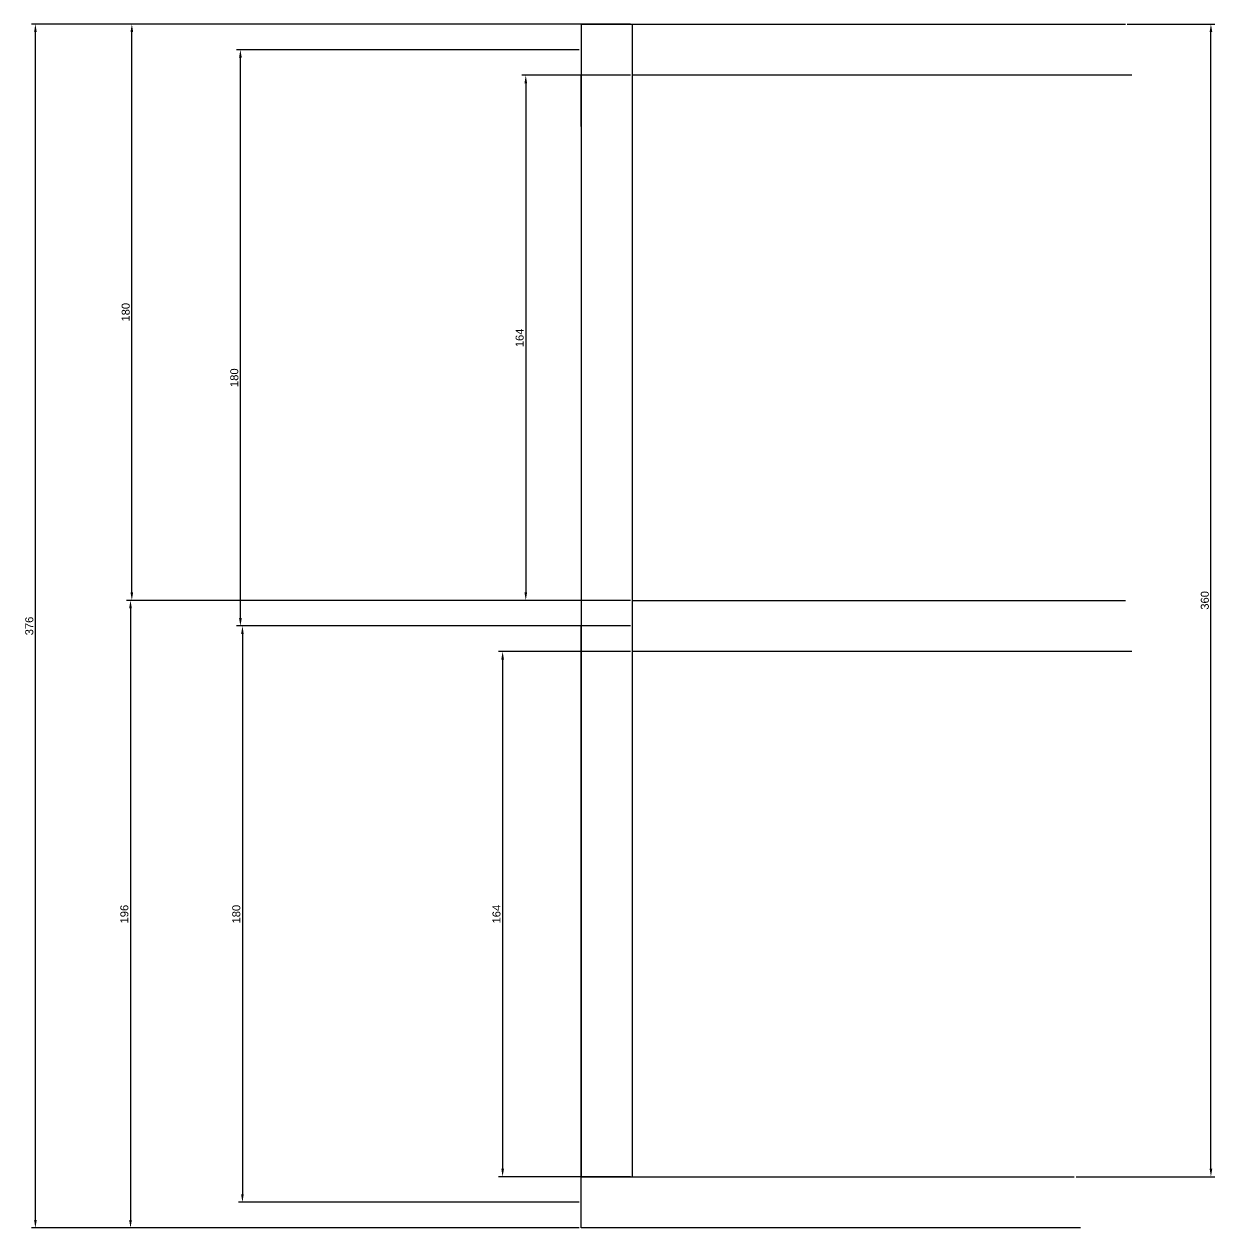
# Model space of a CAD drawing. Header units: millimetres. Extents: x 197 to 5045, y 762 to 4643.
# Drawn here: x 1169.8 to 1541.8, y 761.6 to 1137.6 of the extents above; entities that cross this region are included whole.
import ezdxf

# ---------------------------------------------------------------- set-up
doc = ezdxf.new("R2010")
doc.units = ezdxf.units.MM
doc.styles.get("Standard").update_dxf_attribs({"font": 'arial.ttf'})
doc.dimstyles.new('ISO-25', dxfattribs={"dimtxt": 2.5, "dimasz": 2.5, "dimexe": 1.25, "dimexo": 0.625, "dimtad": 1, "dimtxsty": 'Standard', "dimcen": 2.5, "dimadec": 0, "dimazin": 0, "dimtfac": 1, "dimtmove": 0, "dimatfit": 3, "dimfxl": 1, "dimarcsym": 0})

# ---------------------------------------------------------------- blocks, each defined once
blk = doc.blocks.new('*D17')
at = {"color": 0, "lineweight": -2, "transparency": 16777216}
for p, q in [((1514.47, 1137.65), (1541.84, 1137.65)), ((1540.59, 780.15), (1540.59, 1135.15)), ((1498.47, 777.65), (1541.84, 777.65))]:
    blk.add_line(p, q, dxfattribs=at)
at = {"color": 0, "transparency": 16777216}
for points in [[(1540.18, 1135.15), (1541.01, 1135.15), (1540.59, 1137.65)], [(1540.18, 780.15), (1541.01, 780.15), (1540.59, 777.65)]]:
    blk.add_solid(points, dxfattribs=at)
at = {"layer": 'Defpoints', "color": 0, "transparency": 16777216}
for p in [(1513.85, 1137.65), (1540.59, 1137.65), (1497.85, 777.65)]:
    blk.add_point(p, dxfattribs=at)
at = {"color": 0, "transparency": 16777216, "insert": (1538.69, 957.65), "char_height": 2.5, "attachment_point": 5, "rotation": 90}
blk.add_mtext('360', dxfattribs=at)
blk = doc.blocks.new('*D18')
at = {"color": 0, "lineweight": -2, "transparency": 16777216}
for p, q in [((1359.22, 1121.65), (1325.27, 1121.65)), ((1326.52, 1119.15), (1326.52, 960.15)), ((1359.22, 957.65), (1325.27, 957.65))]:
    blk.add_line(p, q, dxfattribs=at)
at = {"color": 0, "transparency": 16777216}
for points in [[(1326.1, 1119.15), (1326.93, 1119.15), (1326.52, 1121.65)], [(1326.1, 960.15), (1326.93, 960.15), (1326.52, 957.65)]]:
    blk.add_solid(points, dxfattribs=at)
at = {"layer": 'Defpoints', "color": 0, "transparency": 16777216}
for p in [(1359.84, 1121.65), (1326.52, 957.65), (1359.84, 957.65)]:
    blk.add_point(p, dxfattribs=at)
at = {"color": 0, "transparency": 16777216, "insert": (1324.61, 1039.65), "char_height": 2.5, "attachment_point": 5, "rotation": 90}
blk.add_mtext('164', dxfattribs=at)
blk = doc.blocks.new('*D19')
at = {"color": 0, "lineweight": -2, "transparency": 16777216}
for p, q in [((1359.22, 941.65), (1318.03, 941.65)), ((1319.28, 939.15), (1319.28, 780.15)), ((1359.22, 777.65), (1318.03, 777.65))]:
    blk.add_line(p, q, dxfattribs=at)
at = {"color": 0, "transparency": 16777216}
for points in [[(1318.87, 939.15), (1319.7, 939.15), (1319.28, 941.65)], [(1318.87, 780.15), (1319.7, 780.15), (1319.28, 777.65)]]:
    blk.add_solid(points, dxfattribs=at)
at = {"layer": 'Defpoints', "color": 0, "transparency": 16777216}
for p in [(1359.84, 941.65), (1319.28, 777.65), (1359.84, 777.65)]:
    blk.add_point(p, dxfattribs=at)
at = {"color": 0, "transparency": 16777216, "insert": (1317.38, 859.65), "char_height": 2.5, "attachment_point": 5, "rotation": 90}
blk.add_mtext('164', dxfattribs=at)
blk = doc.blocks.new('*D20')
at = {"color": 0, "lineweight": -2, "transparency": 16777216}
for p, q in [((1359.22, 949.65), (1236.73, 949.65)), ((1237.98, 947.15), (1237.98, 772.15)), ((1343.22, 769.65), (1236.73, 769.65))]:
    blk.add_line(p, q, dxfattribs=at)
at = {"color": 0, "transparency": 16777216}
for points in [[(1237.56, 947.15), (1238.39, 947.15), (1237.98, 949.65)], [(1237.56, 772.15), (1238.39, 772.15), (1237.98, 769.65)]]:
    blk.add_solid(points, dxfattribs=at)
at = {"layer": 'Defpoints', "color": 0, "transparency": 16777216}
for p in [(1359.84, 949.65), (1237.98, 769.65), (1343.84, 769.65)]:
    blk.add_point(p, dxfattribs=at)
at = {"color": 0, "transparency": 16777216, "insert": (1236.07, 859.65), "char_height": 2.5, "attachment_point": 5, "rotation": 90}
blk.add_mtext('180', dxfattribs=at)
blk = doc.blocks.new('*D16')
at = {"color": 0, "lineweight": -2, "transparency": 16777216}
for p, q in [((1343.22, 1129.65), (1236.1, 1129.65)), ((1237.35, 952.15), (1237.35, 1127.15)), ((1359.22, 949.65), (1236.1, 949.65))]:
    blk.add_line(p, q, dxfattribs=at)
at = {"color": 0, "transparency": 16777216}
for points in [[(1236.93, 1127.15), (1237.77, 1127.15), (1237.35, 1129.65)], [(1236.93, 952.15), (1237.77, 952.15), (1237.35, 949.65)]]:
    blk.add_solid(points, dxfattribs=at)
at = {"layer": 'Defpoints', "color": 0, "transparency": 16777216}
for p in [(1237.35, 1129.65), (1343.84, 1129.65), (1359.84, 949.65)]:
    blk.add_point(p, dxfattribs=at)
at = {"color": 0, "transparency": 16777216, "insert": (1235.45, 1027.2), "char_height": 2.5, "attachment_point": 5, "rotation": 90}
blk.add_mtext('180', dxfattribs=at)
blk = doc.blocks.new('*D21')
at = {"color": 0, "lineweight": -2, "transparency": 16777216}
for p, q in [((1343.22, 1137.65), (1172.04, 1137.65)), ((1173.29, 764.15), (1173.29, 1135.15)), ((1343.22, 761.65), (1172.04, 761.65))]:
    blk.add_line(p, q, dxfattribs=at)
at = {"color": 0, "transparency": 16777216}
for points in [[(1172.88, 1135.15), (1173.71, 1135.15), (1173.29, 1137.65)], [(1172.88, 764.15), (1173.71, 764.15), (1173.29, 761.65)]]:
    blk.add_solid(points, dxfattribs=at)
at = {"layer": 'Defpoints', "color": 0, "transparency": 16777216}
for p in [(1173.29, 1137.65), (1343.84, 1137.65), (1343.84, 761.65)]:
    blk.add_point(p, dxfattribs=at)
at = {"color": 0, "transparency": 16777216, "insert": (1171.39, 949.65), "char_height": 2.5, "attachment_point": 5, "rotation": 90}
blk.add_mtext('376', dxfattribs=at)
blk = doc.blocks.new('*D22')
at = {"color": 0, "lineweight": -2, "transparency": 16777216}
for p, q in [((1359.22, 957.65), (1201.76, 957.65)), ((1203.01, 955.15), (1203.01, 764.15)), ((1343.22, 761.65), (1201.76, 761.65))]:
    blk.add_line(p, q, dxfattribs=at)
at = {"color": 0, "transparency": 16777216}
for points in [[(1202.59, 955.15), (1203.42, 955.15), (1203.01, 957.65)], [(1202.59, 764.15), (1203.42, 764.15), (1203.01, 761.65)]]:
    blk.add_solid(points, dxfattribs=at)
at = {"layer": 'Defpoints', "color": 0, "transparency": 16777216}
for p in [(1359.84, 957.65), (1203.01, 761.65), (1343.84, 761.65)]:
    blk.add_point(p, dxfattribs=at)
at = {"color": 0, "transparency": 16777216, "insert": (1201.1, 859.65), "char_height": 2.5, "attachment_point": 5, "rotation": 90}
blk.add_mtext('196', dxfattribs=at)
blk = doc.blocks.new('*D23')
at = {"color": 0, "lineweight": -2, "transparency": 16777216}
for p, q in [((1359.22, 1137.65), (1202.18, 1137.65)), ((1203.43, 960.15), (1203.43, 1135.15)), ((1359.22, 957.65), (1202.18, 957.65))]:
    blk.add_line(p, q, dxfattribs=at)
at = {"color": 0, "transparency": 16777216}
for points in [[(1203.01, 1135.15), (1203.84, 1135.15), (1203.43, 1137.65)], [(1203.01, 960.15), (1203.84, 960.15), (1203.43, 957.65)]]:
    blk.add_solid(points, dxfattribs=at)
at = {"layer": 'Defpoints', "color": 0, "transparency": 16777216}
for p in [(1203.43, 1137.65), (1359.84, 1137.65), (1359.84, 957.65)]:
    blk.add_point(p, dxfattribs=at)
at = {"color": 0, "transparency": 16777216, "insert": (1201.52, 1047.65), "char_height": 2.5, "attachment_point": 5, "rotation": 90}
blk.add_mtext('180', dxfattribs=at)

msp = doc.modelspace()

# ---------------------------------------------------------------- linework, layer by layer
at = {"color": 6}
for p, q in [((1343.842, 1137.649), (1359.842, 1137.649)), ((1343.842, 1137.649), (1343.842, 777.649)), ((1359.842, 777.649), (1359.842, 1121.649))]:
    msp.add_line(p, q, dxfattribs=at)
for p, q in [((1343.842, 1105.649), (1343.842, 1121.649)), ((1343.842, 769.649), (1343.842, 949.649))]:
    msp.add_line(p, q)
msp.add_lwpolyline([(1515.866, 1121.649), (1359.842, 1121.649), (1359.842, 1137.649), (1513.848, 1137.649)], dxfattribs=at)
at = {"color": 3}
msp.add_lwpolyline([(1515.866, 941.649), (1359.842, 941.649), (1359.842, 957.649), (1513.848, 957.649)], dxfattribs=at)
msp.add_lwpolyline([(1499.866, 761.649), (1343.842, 761.649), (1343.842, 777.649), (1497.848, 777.649)])

# ---------------------------------------------------------------- dimensions: what is measured, and where the dimension line sits
for base, p1, p2, picture, middle in [((1173.294, 1137.649), (1343.842, 761.649), (1343.842, 1137.649), '*D21', (1173.294, 949.649)), ((1237.35, 1129.649), (1359.842, 949.649), (1343.842, 1129.649), '*D16', (1237.35, 1027.204))]:
    dim = msp.add_linear_dim(base=base, p1=p1, p2=p2, angle=90, dimstyle='ISO-25')
    dim.commit()
    dim.dimension.update_dxf_attribs({"geometry": picture, "text_midpoint": middle, "dimtype": 160})
for base, p1, p2, picture, middle in [((1203.425, 1137.649), (1359.842, 957.649), (1359.842, 1137.649), '*D23', (1201.524, 1047.649)), ((1540.592, 1137.649), (1497.848, 777.649), (1513.848, 1137.649), '*D17', (1538.69, 957.649)), ((1326.515, 957.649), (1359.842, 1121.649), (1359.842, 957.649), '*D18', (1324.614, 1039.649)), ((1203.005, 761.649), (1359.842, 957.649), (1343.842, 761.649), '*D22', (1201.104, 859.649)), ((1237.975, 769.649), (1359.842, 949.649), (1343.842, 769.649), '*D20', (1236.074, 859.649)), ((1319.285, 777.649), (1359.842, 941.649), (1359.842, 777.649), '*D19', (1317.383, 859.649))]:
    dim = msp.add_linear_dim(base=base, p1=p1, p2=p2, angle=90, dimstyle='ISO-25')
    dim.commit()
    dim.dimension.update_dxf_attribs({"geometry": picture, "text_midpoint": middle})

doc.saveas('drawing.dxf')
